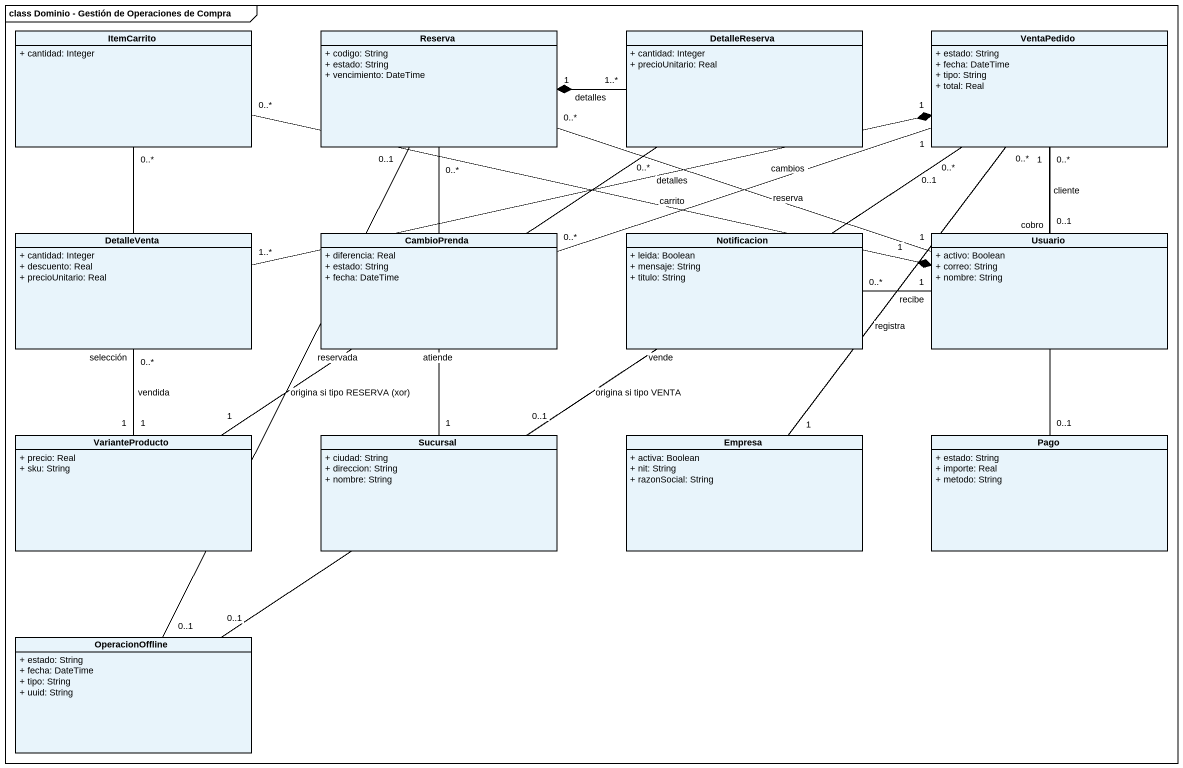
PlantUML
@startuml
mainframe class Dominio - Gestión de Operaciones de Compra
hide circle
hide empty members
skinparam classAttributeIconSize 0
class ItemCarrito #E8F4FB {
  + cantidad: Integer
}
class Reserva #E8F4FB {
  + codigo: String
  + estado: String
  + vencimiento: DateTime
}
class DetalleReserva #E8F4FB {
  + cantidad: Integer
  + precioUnitario: Real
}
class VentaPedido #E8F4FB {
  + estado: String
  + fecha: DateTime
  + tipo: String
  + total: Real
}
class DetalleVenta #E8F4FB {
  + cantidad: Integer
  + descuento: Real
  + precioUnitario: Real
}
class CambioPrenda #E8F4FB {
  + diferencia: Real
  + estado: String
  + fecha: DateTime
}
class Notificacion #E8F4FB {
  + leida: Boolean
  + mensaje: String
  + titulo: String
}
class Usuario #E8F4FB {
  + activo: Boolean
  + correo: String
  + nombre: String
}
class VarianteProducto #E8F4FB {
  + precio: Real
  + sku: String
}
class Sucursal #E8F4FB {
  + ciudad: String
  + direccion: String
  + nombre: String
}
class Empresa #E8F4FB {
  + activa: Boolean
  + nit: String
  + razonSocial: String
}
class Pago #E8F4FB {
  + estado: String
  + importe: Real
  + metodo: String
}
class OperacionOffline #E8F4FB {
  + estado: String
  + fecha: DateTime
  + tipo: String
  + uuid: String
}
Reserva "1" *-right- "1..*" DetalleReserva : detalles
VentaPedido "1" *-left- "1..*" DetalleVenta : detalles
VentaPedido "1" -left- "0..*" CambioPrenda : cambios
VentaPedido "1" -- "0..1" Pago : cobro
Usuario "1" *-left- "0..*" ItemCarrito : carrito
Usuario "1" -left- "0..*" Reserva : reserva
Usuario "0..1" -up- "0..*" VentaPedido : cliente
Usuario "1" -left- "0..*" Notificacion : recibe
VarianteProducto "1" -up- "0..*" ItemCarrito : selección
VarianteProducto "1" -up- "0..*" DetalleReserva : reservada
VarianteProducto "1" -up- "0..*" DetalleVenta : vendida
Sucursal "1" -up- "0..*" Reserva : atiende
Sucursal "0..1" -up- "0..*" VentaPedido : vende
Empresa "1" -up- "0..*" VentaPedido : registra
OperacionOffline "0..1" -up- "0..1" Reserva : origina si tipo RESERVA (xor)
OperacionOffline "0..1" -up- "0..1" VentaPedido : origina si tipo VENTA
@enduml
